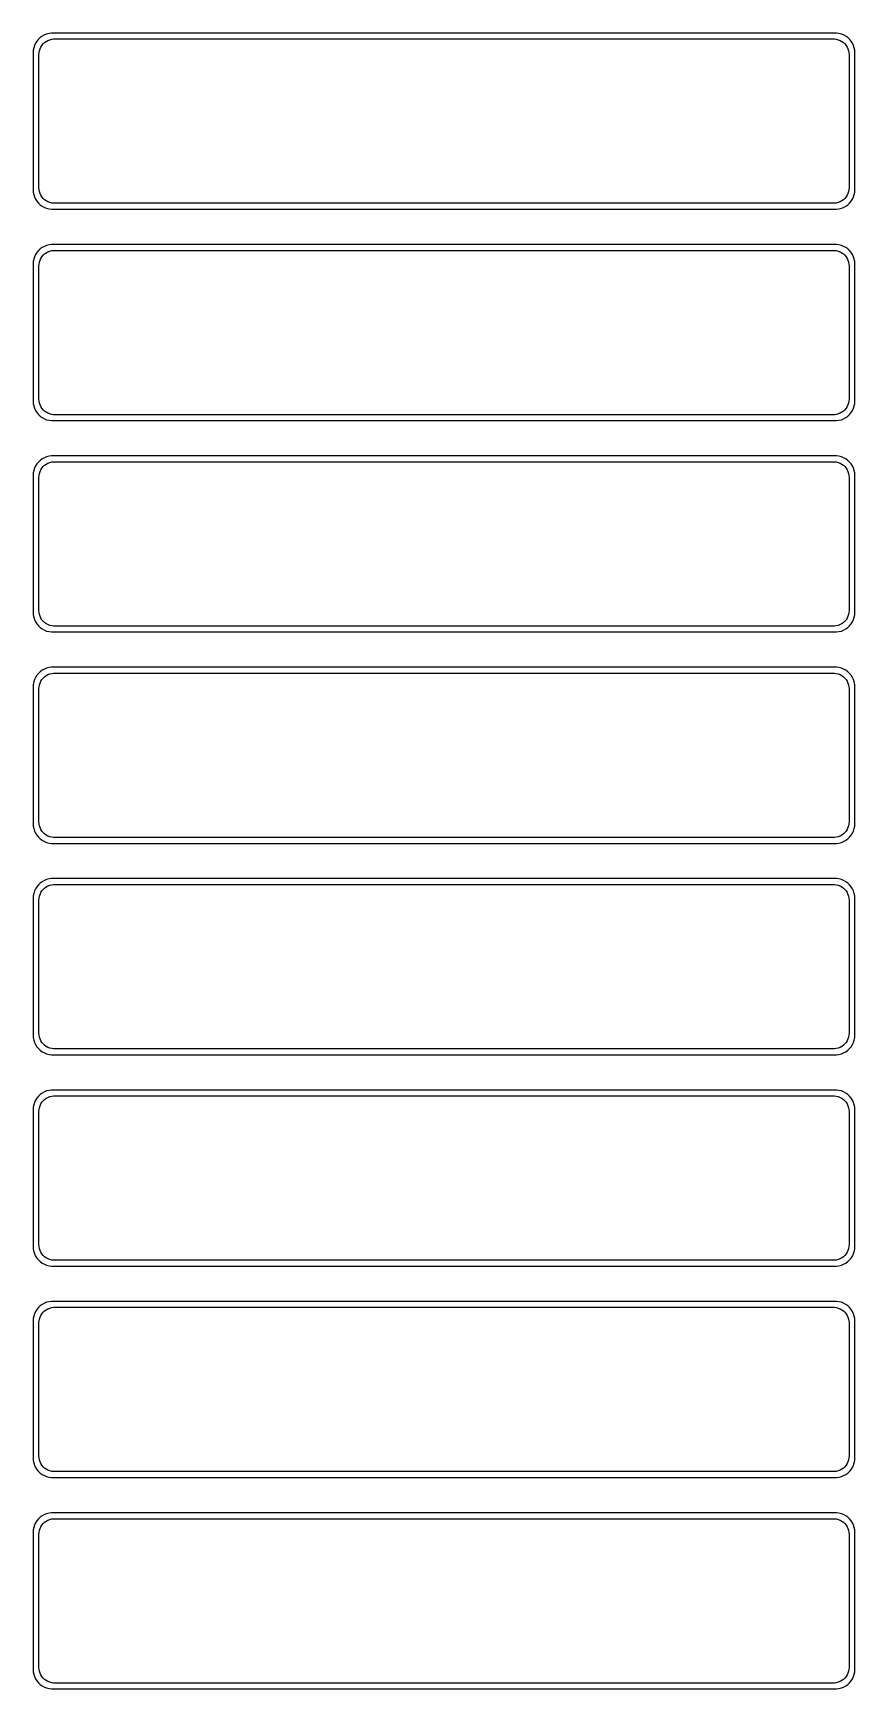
# Model space of a CAD drawing. Header units: metres. Extents: x -105 to 105, y 788 to 1588.
# Drawn here: x -105 to 105, y 1165.5 to 1588.5 of the extents above; entities that cross this region are included whole.
import ezdxf

# ---------------------------------------------------------------- set-up
doc = ezdxf.new("R2010")
doc.units = ezdxf.units.M

msp = doc.modelspace()

# ---------------------------------------------------------------- linework, layer by layer
for p, q in [((-104.045, 1586.44), (-104.382, 1585.91)), ((-103.645, 1586.92), (-104.045, 1586.44)), ((-103.187, 1587.35), (-103.645, 1586.92)), ((-102.679, 1587.72), (-103.187, 1587.35)), ((-102.129, 1588.02), (-102.679, 1587.72)), ((-101.545, 1588.26), (-102.129, 1588.02)), ((-102.05, 1586.08), (-101.643, 1586.38)), ((-101.643, 1586.38), (-101.203, 1586.62)), ((-100.937, 1588.41), (-101.545, 1588.26)), ((-101.203, 1586.62), (-100.736, 1586.8)), ((-100.314, 1588.49), (-100.937, 1588.41)), ((-100.736, 1586.8), (-100.25, 1586.93)), ((100.314, 1588.49), (-100.314, 1588.49)), ((-100.25, 1586.93), (-99.7512, 1586.99)), ((-99.7512, 1586.99), (99.7512, 1586.99)), ((99.7512, 1586.99), (100.25, 1586.93)), ((100.25, 1586.93), (100.736, 1586.8)), ((100.937, 1588.41), (100.314, 1588.49)), ((100.736, 1586.8), (101.203, 1586.62)), ((101.545, 1588.26), (100.937, 1588.41)), ((101.203, 1586.62), (101.643, 1586.38)), ((102.129, 1588.02), (101.545, 1588.26)), ((101.643, 1586.38), (102.05, 1586.08)), ((102.679, 1587.72), (102.129, 1588.02)), ((103.187, 1587.35), (102.679, 1587.72)), ((103.645, 1586.92), (103.187, 1587.35)), ((104.045, 1586.44), (103.645, 1586.92)), ((104.382, 1585.91), (104.045, 1586.44)), ((-104.961, 1584.13), (-105, 1583.5)), ((-105, 1583.5), (-105, 1548.5)), ((-104.843, 1584.74), (-104.961, 1584.13)), ((-104.649, 1585.34), (-104.843, 1584.74)), ((-104.382, 1585.91), (-104.649, 1585.34)), ((-103.5, 1583), (-103.468, 1583.5)), ((-103.5, 1549), (-103.5, 1583)), ((-103.468, 1583.5), (-103.374, 1583.99)), ((-103.374, 1583.99), (-103.219, 1584.47)), ((-103.219, 1584.47), (-103.005, 1584.93)), ((-103.005, 1584.93), (-102.736, 1585.35)), ((-102.736, 1585.35), (-102.416, 1585.74)), ((-102.416, 1585.74), (-102.05, 1586.08)), ((102.05, 1586.08), (102.416, 1585.74)), ((102.416, 1585.74), (102.736, 1585.35)), ((102.736, 1585.35), (103.005, 1584.93)), ((103.005, 1584.93), (103.219, 1584.47)), ((103.219, 1584.47), (103.374, 1583.99)), ((103.374, 1583.99), (103.468, 1583.5)), ((103.468, 1583.5), (103.5, 1583)), ((103.5, 1583), (103.5, 1549)), ((104.649, 1585.34), (104.382, 1585.91)), ((104.843, 1584.74), (104.649, 1585.34)), ((104.961, 1584.13), (104.843, 1584.74)), ((105, 1583.5), (104.961, 1584.13)), ((105, 1548.5), (105, 1583.5)), ((-105, 1548.5), (-104.961, 1547.87)), ((-103.468, 1548.5), (-103.5, 1549)), ((-103.374, 1548.01), (-103.468, 1548.5)), ((103.468, 1548.5), (103.374, 1548.01)), ((103.5, 1549), (103.468, 1548.5)), ((104.961, 1547.87), (105, 1548.5)), ((-104.961, 1547.87), (-104.843, 1547.26)), ((-104.843, 1547.26), (-104.649, 1546.66)), ((-104.649, 1546.66), (-104.382, 1546.09)), ((-104.382, 1546.09), (-104.045, 1545.56)), ((-104.045, 1545.56), (-103.645, 1545.08)), ((-103.645, 1545.08), (-103.187, 1544.65)), ((-103.219, 1547.53), (-103.374, 1548.01)), ((-103.005, 1547.07), (-103.219, 1547.53)), ((-103.187, 1544.65), (-102.679, 1544.28)), ((-102.736, 1546.65), (-103.005, 1547.07)), ((-102.416, 1546.26), (-102.736, 1546.65)), ((-102.679, 1544.28), (-102.129, 1543.98)), ((-102.05, 1545.92), (-102.416, 1546.26)), ((-102.129, 1543.98), (-101.545, 1543.74)), ((-101.643, 1545.62), (-102.05, 1545.92)), ((-101.203, 1545.38), (-101.643, 1545.62)), ((-100.736, 1545.2), (-101.203, 1545.38)), ((-100.25, 1545.07), (-100.736, 1545.2)), ((-99.7512, 1545.01), (-100.25, 1545.07)), ((99.7512, 1545.01), (-99.7512, 1545.01)), ((100.25, 1545.07), (99.7512, 1545.01)), ((100.736, 1545.2), (100.25, 1545.07)), ((101.203, 1545.38), (100.736, 1545.2)), ((101.643, 1545.62), (101.203, 1545.38)), ((101.545, 1543.74), (102.129, 1543.98)), ((102.05, 1545.92), (101.643, 1545.62)), ((102.416, 1546.26), (102.05, 1545.92)), ((102.129, 1543.98), (102.679, 1544.28)), ((102.736, 1546.65), (102.416, 1546.26)), ((102.679, 1544.28), (103.187, 1544.65)), ((103.005, 1547.07), (102.736, 1546.65)), ((103.219, 1547.53), (103.005, 1547.07)), ((103.187, 1544.65), (103.645, 1545.08)), ((103.374, 1548.01), (103.219, 1547.53)), ((103.645, 1545.08), (104.045, 1545.56)), ((104.045, 1545.56), (104.382, 1546.09)), ((104.382, 1546.09), (104.649, 1546.66)), ((104.649, 1546.66), (104.843, 1547.26)), ((104.843, 1547.26), (104.961, 1547.87)), ((-101.545, 1543.74), (-100.937, 1543.59)), ((-100.937, 1543.59), (-100.314, 1543.51)), ((-100.314, 1543.51), (100.314, 1543.51)), ((100.314, 1543.51), (100.937, 1543.59)), ((100.937, 1543.59), (101.545, 1543.74)), ((-104.649, 1531.34), (-104.843, 1530.74)), ((-104.382, 1531.91), (-104.649, 1531.34)), ((-104.045, 1532.44), (-104.382, 1531.91)), ((-103.645, 1532.92), (-104.045, 1532.44)), ((-103.187, 1533.35), (-103.645, 1532.92)), ((-102.679, 1533.72), (-103.187, 1533.35)), ((-103.005, 1530.93), (-102.736, 1531.35)), ((-102.736, 1531.35), (-102.416, 1531.74)), ((-102.129, 1534.02), (-102.679, 1533.72)), ((-102.416, 1531.74), (-102.05, 1532.08)), ((-101.545, 1534.26), (-102.129, 1534.02)), ((-102.05, 1532.08), (-101.643, 1532.38)), ((-101.643, 1532.38), (-101.203, 1532.62)), ((-100.937, 1534.41), (-101.545, 1534.26)), ((-101.203, 1532.62), (-100.736, 1532.8)), ((-100.314, 1534.49), (-100.937, 1534.41)), ((-100.736, 1532.8), (-100.25, 1532.93)), ((100.314, 1534.49), (-100.314, 1534.49)), ((-100.25, 1532.93), (-99.7512, 1532.99)), ((-99.7512, 1532.99), (99.7512, 1532.99)), ((99.7512, 1532.99), (100.25, 1532.93)), ((100.25, 1532.93), (100.736, 1532.8)), ((100.937, 1534.41), (100.314, 1534.49)), ((100.736, 1532.8), (101.203, 1532.62)), ((101.545, 1534.26), (100.937, 1534.41)), ((101.203, 1532.62), (101.643, 1532.38)), ((102.129, 1534.02), (101.545, 1534.26)), ((101.643, 1532.38), (102.05, 1532.08)), ((102.05, 1532.08), (102.416, 1531.74)), ((102.679, 1533.72), (102.129, 1534.02)), ((102.416, 1531.74), (102.736, 1531.35)), ((103.187, 1533.35), (102.679, 1533.72)), ((102.736, 1531.35), (103.005, 1530.93)), ((103.645, 1532.92), (103.187, 1533.35)), ((104.045, 1532.44), (103.645, 1532.92)), ((104.382, 1531.91), (104.045, 1532.44)), ((104.649, 1531.34), (104.382, 1531.91)), ((104.843, 1530.74), (104.649, 1531.34)), ((-104.961, 1530.13), (-105, 1529.5)), ((-105, 1529.5), (-105, 1494.5)), ((-104.843, 1530.74), (-104.961, 1530.13)), ((-103.5, 1529), (-103.468, 1529.5)), ((-103.5, 1495), (-103.5, 1529)), ((-103.468, 1529.5), (-103.374, 1529.99)), ((-103.374, 1529.99), (-103.219, 1530.47)), ((-103.219, 1530.47), (-103.005, 1530.93)), ((103.005, 1530.93), (103.219, 1530.47)), ((103.219, 1530.47), (103.374, 1529.99)), ((103.374, 1529.99), (103.468, 1529.5)), ((103.468, 1529.5), (103.5, 1529)), ((103.5, 1529), (103.5, 1495)), ((104.961, 1530.13), (104.843, 1530.74)), ((105, 1529.5), (104.961, 1530.13)), ((105, 1494.5), (105, 1529.5)), ((-105, 1494.5), (-104.961, 1493.87)), ((-104.961, 1493.87), (-104.843, 1493.26)), ((-104.843, 1493.26), (-104.649, 1492.66)), ((-103.468, 1494.5), (-103.5, 1495)), ((-103.374, 1494.01), (-103.468, 1494.5)), ((-103.219, 1493.53), (-103.374, 1494.01)), ((-103.005, 1493.07), (-103.219, 1493.53)), ((103.219, 1493.53), (103.005, 1493.07)), ((103.374, 1494.01), (103.219, 1493.53)), ((103.468, 1494.5), (103.374, 1494.01)), ((103.5, 1495), (103.468, 1494.5)), ((104.649, 1492.66), (104.843, 1493.26)), ((104.843, 1493.26), (104.961, 1493.87)), ((104.961, 1493.87), (105, 1494.5)), ((-104.649, 1492.66), (-104.382, 1492.09)), ((-104.382, 1492.09), (-104.045, 1491.56)), ((-104.045, 1491.56), (-103.645, 1491.08)), ((-103.645, 1491.08), (-103.187, 1490.65)), ((-103.187, 1490.65), (-102.679, 1490.28)), ((-102.736, 1492.65), (-103.005, 1493.07)), ((-102.416, 1492.26), (-102.736, 1492.65)), ((-102.679, 1490.28), (-102.129, 1489.98)), ((-102.05, 1491.92), (-102.416, 1492.26)), ((-102.129, 1489.98), (-101.545, 1489.74)), ((-101.643, 1491.62), (-102.05, 1491.92)), ((-101.203, 1491.38), (-101.643, 1491.62)), ((-101.545, 1489.74), (-100.937, 1489.59)), ((-100.736, 1491.2), (-101.203, 1491.38)), ((-100.937, 1489.59), (-100.314, 1489.51)), ((-100.25, 1491.07), (-100.736, 1491.2)), ((-100.314, 1489.51), (100.314, 1489.51)), ((-99.7512, 1491.01), (-100.25, 1491.07)), ((99.7512, 1491.01), (-99.7512, 1491.01)), ((100.25, 1491.07), (99.7512, 1491.01)), ((100.736, 1491.2), (100.25, 1491.07)), ((100.314, 1489.51), (100.937, 1489.59)), ((101.203, 1491.38), (100.736, 1491.2)), ((100.937, 1489.59), (101.545, 1489.74)), ((101.643, 1491.62), (101.203, 1491.38)), ((101.545, 1489.74), (102.129, 1489.98)), ((102.05, 1491.92), (101.643, 1491.62)), ((102.416, 1492.26), (102.05, 1491.92)), ((102.129, 1489.98), (102.679, 1490.28)), ((102.736, 1492.65), (102.416, 1492.26)), ((102.679, 1490.28), (103.187, 1490.65)), ((103.005, 1493.07), (102.736, 1492.65)), ((103.187, 1490.65), (103.645, 1491.08)), ((103.645, 1491.08), (104.045, 1491.56)), ((104.045, 1491.56), (104.382, 1492.09)), ((104.382, 1492.09), (104.649, 1492.66)), ((-100.314, 1480.49), (-100.937, 1480.41)), ((100.314, 1480.49), (-100.314, 1480.49)), ((100.937, 1480.41), (100.314, 1480.49)), ((-104.843, 1476.74), (-104.961, 1476.13)), ((-104.649, 1477.34), (-104.843, 1476.74)), ((-104.382, 1477.91), (-104.649, 1477.34)), ((-104.045, 1478.44), (-104.382, 1477.91)), ((-103.645, 1478.92), (-104.045, 1478.44)), ((-103.187, 1479.35), (-103.645, 1478.92)), ((-103.374, 1475.99), (-103.219, 1476.47)), ((-103.219, 1476.47), (-103.005, 1476.93)), ((-102.679, 1479.72), (-103.187, 1479.35)), ((-103.005, 1476.93), (-102.736, 1477.35)), ((-102.736, 1477.35), (-102.416, 1477.74)), ((-102.129, 1480.02), (-102.679, 1479.72)), ((-102.416, 1477.74), (-102.05, 1478.08)), ((-101.545, 1480.26), (-102.129, 1480.02)), ((-102.05, 1478.08), (-101.643, 1478.38)), ((-101.643, 1478.38), (-101.203, 1478.62)), ((-100.937, 1480.41), (-101.545, 1480.26)), ((-101.203, 1478.62), (-100.736, 1478.8)), ((-100.736, 1478.8), (-100.25, 1478.93)), ((-100.25, 1478.93), (-99.7512, 1478.99)), ((-99.7512, 1478.99), (99.7512, 1478.99)), ((99.7512, 1478.99), (100.25, 1478.93)), ((100.25, 1478.93), (100.736, 1478.8)), ((100.736, 1478.8), (101.203, 1478.62)), ((101.545, 1480.26), (100.937, 1480.41)), ((101.203, 1478.62), (101.643, 1478.38)), ((102.129, 1480.02), (101.545, 1480.26)), ((101.643, 1478.38), (102.05, 1478.08)), ((102.05, 1478.08), (102.416, 1477.74)), ((102.679, 1479.72), (102.129, 1480.02)), ((102.416, 1477.74), (102.736, 1477.35)), ((103.187, 1479.35), (102.679, 1479.72)), ((102.736, 1477.35), (103.005, 1476.93)), ((103.005, 1476.93), (103.219, 1476.47)), ((103.645, 1478.92), (103.187, 1479.35)), ((103.219, 1476.47), (103.374, 1475.99)), ((104.045, 1478.44), (103.645, 1478.92)), ((104.382, 1477.91), (104.045, 1478.44)), ((104.649, 1477.34), (104.382, 1477.91)), ((104.843, 1476.74), (104.649, 1477.34)), ((104.961, 1476.13), (104.843, 1476.74)), ((-104.961, 1476.13), (-105, 1475.5)), ((-105, 1475.5), (-105, 1440.5)), ((-103.5, 1475), (-103.468, 1475.5)), ((-103.5, 1441), (-103.5, 1475)), ((-103.468, 1475.5), (-103.374, 1475.99)), ((103.374, 1475.99), (103.468, 1475.5)), ((103.468, 1475.5), (103.5, 1475)), ((103.5, 1475), (103.5, 1441)), ((105, 1475.5), (104.961, 1476.13)), ((105, 1440.5), (105, 1475.5)), ((-105, 1440.5), (-104.961, 1439.87)), ((-104.961, 1439.87), (-104.843, 1439.26)), ((-104.843, 1439.26), (-104.649, 1438.66)), ((-104.649, 1438.66), (-104.382, 1438.09)), ((-103.468, 1440.5), (-103.5, 1441)), ((-103.374, 1440.01), (-103.468, 1440.5)), ((-103.219, 1439.53), (-103.374, 1440.01)), ((-103.005, 1439.07), (-103.219, 1439.53)), ((-102.736, 1438.65), (-103.005, 1439.07)), ((-102.416, 1438.26), (-102.736, 1438.65)), ((-102.05, 1437.92), (-102.416, 1438.26)), ((102.416, 1438.26), (102.05, 1437.92)), ((102.736, 1438.65), (102.416, 1438.26)), ((103.005, 1439.07), (102.736, 1438.65)), ((103.219, 1439.53), (103.005, 1439.07)), ((103.374, 1440.01), (103.219, 1439.53)), ((103.468, 1440.5), (103.374, 1440.01)), ((103.5, 1441), (103.468, 1440.5)), ((104.382, 1438.09), (104.649, 1438.66)), ((104.649, 1438.66), (104.843, 1439.26)), ((104.843, 1439.26), (104.961, 1439.87)), ((104.961, 1439.87), (105, 1440.5)), ((-104.382, 1438.09), (-104.045, 1437.56)), ((-104.045, 1437.56), (-103.645, 1437.08)), ((-103.645, 1437.08), (-103.187, 1436.65)), ((-103.187, 1436.65), (-102.679, 1436.28)), ((-102.679, 1436.28), (-102.129, 1435.98)), ((-102.129, 1435.98), (-101.545, 1435.74)), ((-101.643, 1437.62), (-102.05, 1437.92)), ((-101.203, 1437.38), (-101.643, 1437.62)), ((-101.545, 1435.74), (-100.937, 1435.59)), ((-100.736, 1437.2), (-101.203, 1437.38)), ((-100.937, 1435.59), (-100.314, 1435.51)), ((-100.25, 1437.07), (-100.736, 1437.2)), ((-100.314, 1435.51), (100.314, 1435.51)), ((-99.7512, 1437.01), (-100.25, 1437.07)), ((99.7512, 1437.01), (-99.7512, 1437.01)), ((100.25, 1437.07), (99.7512, 1437.01)), ((100.736, 1437.2), (100.25, 1437.07)), ((100.314, 1435.51), (100.937, 1435.59)), ((101.203, 1437.38), (100.736, 1437.2)), ((100.937, 1435.59), (101.545, 1435.74)), ((101.643, 1437.62), (101.203, 1437.38)), ((101.545, 1435.74), (102.129, 1435.98)), ((102.05, 1437.92), (101.643, 1437.62)), ((102.129, 1435.98), (102.679, 1436.28)), ((102.679, 1436.28), (103.187, 1436.65)), ((103.187, 1436.65), (103.645, 1437.08)), ((103.645, 1437.08), (104.045, 1437.56)), ((104.045, 1437.56), (104.382, 1438.09)), ((-102.679, 1425.72), (-103.187, 1425.35)), ((-102.129, 1426.02), (-102.679, 1425.72)), ((-101.545, 1426.26), (-102.129, 1426.02)), ((-100.937, 1426.41), (-101.545, 1426.26)), ((-100.314, 1426.49), (-100.937, 1426.41)), ((100.314, 1426.49), (-100.314, 1426.49)), ((100.937, 1426.41), (100.314, 1426.49)), ((101.545, 1426.26), (100.937, 1426.41)), ((102.129, 1426.02), (101.545, 1426.26)), ((102.679, 1425.72), (102.129, 1426.02)), ((103.187, 1425.35), (102.679, 1425.72)), ((-104.961, 1422.13), (-105, 1421.5)), ((-105, 1421.5), (-105, 1386.5)), ((-104.843, 1422.74), (-104.961, 1422.13)), ((-104.649, 1423.34), (-104.843, 1422.74)), ((-104.382, 1423.91), (-104.649, 1423.34)), ((-104.045, 1424.44), (-104.382, 1423.91)), ((-103.645, 1424.92), (-104.045, 1424.44)), ((-103.187, 1425.35), (-103.645, 1424.92)), ((-103.5, 1421), (-103.468, 1421.5)), ((-103.468, 1421.5), (-103.374, 1421.99)), ((-103.374, 1421.99), (-103.219, 1422.47)), ((-103.219, 1422.47), (-103.005, 1422.93)), ((-103.005, 1422.93), (-102.736, 1423.35)), ((-102.736, 1423.35), (-102.416, 1423.74)), ((-102.416, 1423.74), (-102.05, 1424.08)), ((-102.05, 1424.08), (-101.643, 1424.38)), ((-101.643, 1424.38), (-101.203, 1424.62)), ((-101.203, 1424.62), (-100.736, 1424.8)), ((-100.736, 1424.8), (-100.25, 1424.93)), ((-100.25, 1424.93), (-99.7512, 1424.99)), ((-99.7512, 1424.99), (99.7512, 1424.99)), ((99.7512, 1424.99), (100.25, 1424.93)), ((100.25, 1424.93), (100.736, 1424.8)), ((100.736, 1424.8), (101.203, 1424.62)), ((101.203, 1424.62), (101.643, 1424.38)), ((101.643, 1424.38), (102.05, 1424.08)), ((102.05, 1424.08), (102.416, 1423.74)), ((102.416, 1423.74), (102.736, 1423.35)), ((102.736, 1423.35), (103.005, 1422.93)), ((103.005, 1422.93), (103.219, 1422.47)), ((103.645, 1424.92), (103.187, 1425.35)), ((103.219, 1422.47), (103.374, 1421.99)), ((103.374, 1421.99), (103.468, 1421.5)), ((103.468, 1421.5), (103.5, 1421)), ((104.045, 1424.44), (103.645, 1424.92)), ((104.382, 1423.91), (104.045, 1424.44)), ((104.649, 1423.34), (104.382, 1423.91)), ((104.843, 1422.74), (104.649, 1423.34)), ((104.961, 1422.13), (104.843, 1422.74)), ((105, 1421.5), (104.961, 1422.13)), ((105, 1386.5), (105, 1421.5)), ((-103.5, 1387), (-103.5, 1421)), ((103.5, 1421), (103.5, 1387)), ((-105, 1386.5), (-104.961, 1385.87)), ((-104.961, 1385.87), (-104.843, 1385.26)), ((-104.843, 1385.26), (-104.649, 1384.66)), ((-104.649, 1384.66), (-104.382, 1384.09)), ((-104.382, 1384.09), (-104.045, 1383.56)), ((-104.045, 1383.56), (-103.645, 1383.08)), ((-103.468, 1386.5), (-103.5, 1387)), ((-103.374, 1386.01), (-103.468, 1386.5)), ((-103.219, 1385.53), (-103.374, 1386.01)), ((-103.005, 1385.07), (-103.219, 1385.53)), ((-102.736, 1384.65), (-103.005, 1385.07)), ((-102.416, 1384.26), (-102.736, 1384.65)), ((-102.05, 1383.92), (-102.416, 1384.26)), ((-101.643, 1383.62), (-102.05, 1383.92)), ((-101.203, 1383.38), (-101.643, 1383.62)), ((-100.736, 1383.2), (-101.203, 1383.38)), ((-100.25, 1383.07), (-100.736, 1383.2)), ((100.736, 1383.2), (100.25, 1383.07)), ((101.203, 1383.38), (100.736, 1383.2)), ((101.643, 1383.62), (101.203, 1383.38)), ((102.05, 1383.92), (101.643, 1383.62)), ((102.416, 1384.26), (102.05, 1383.92)), ((102.736, 1384.65), (102.416, 1384.26)), ((103.005, 1385.07), (102.736, 1384.65)), ((103.219, 1385.53), (103.005, 1385.07)), ((103.374, 1386.01), (103.219, 1385.53)), ((103.468, 1386.5), (103.374, 1386.01)), ((103.5, 1387), (103.468, 1386.5)), ((103.645, 1383.08), (104.045, 1383.56)), ((104.045, 1383.56), (104.382, 1384.09)), ((104.382, 1384.09), (104.649, 1384.66)), ((104.649, 1384.66), (104.843, 1385.26)), ((104.843, 1385.26), (104.961, 1385.87)), ((104.961, 1385.87), (105, 1386.5)), ((-103.645, 1383.08), (-103.187, 1382.65)), ((-103.187, 1382.65), (-102.679, 1382.28)), ((-102.679, 1382.28), (-102.129, 1381.98)), ((-102.129, 1381.98), (-101.545, 1381.74)), ((-101.545, 1381.74), (-100.937, 1381.59)), ((-100.937, 1381.59), (-100.314, 1381.51)), ((-100.314, 1381.51), (100.314, 1381.51)), ((-99.7512, 1383.01), (-100.25, 1383.07)), ((99.7512, 1383.01), (-99.7512, 1383.01)), ((100.25, 1383.07), (99.7512, 1383.01)), ((100.314, 1381.51), (100.937, 1381.59)), ((100.937, 1381.59), (101.545, 1381.74)), ((101.545, 1381.74), (102.129, 1381.98)), ((102.129, 1381.98), (102.679, 1382.28)), ((102.679, 1382.28), (103.187, 1382.65)), ((103.187, 1382.65), (103.645, 1383.08)), ((-103.645, 1370.92), (-104.045, 1370.44)), ((-103.187, 1371.35), (-103.645, 1370.92)), ((-102.679, 1371.72), (-103.187, 1371.35)), ((-102.129, 1372.02), (-102.679, 1371.72)), ((-101.545, 1372.26), (-102.129, 1372.02)), ((-101.643, 1370.38), (-101.203, 1370.62)), ((-100.937, 1372.41), (-101.545, 1372.26)), ((-101.203, 1370.62), (-100.736, 1370.8)), ((-100.314, 1372.49), (-100.937, 1372.41)), ((-100.736, 1370.8), (-100.25, 1370.93)), ((100.314, 1372.49), (-100.314, 1372.49)), ((-100.25, 1370.93), (-99.7512, 1370.99)), ((-99.7512, 1370.99), (99.7512, 1370.99)), ((99.7512, 1370.99), (100.25, 1370.93)), ((100.25, 1370.93), (100.736, 1370.8)), ((100.937, 1372.41), (100.314, 1372.49)), ((100.736, 1370.8), (101.203, 1370.62)), ((101.545, 1372.26), (100.937, 1372.41)), ((101.203, 1370.62), (101.643, 1370.38)), ((102.129, 1372.02), (101.545, 1372.26)), ((102.679, 1371.72), (102.129, 1372.02)), ((103.187, 1371.35), (102.679, 1371.72)), ((103.645, 1370.92), (103.187, 1371.35)), ((104.045, 1370.44), (103.645, 1370.92)), ((-104.961, 1368.13), (-105, 1367.5)), ((-105, 1367.5), (-105, 1332.5)), ((-104.843, 1368.74), (-104.961, 1368.13)), ((-104.649, 1369.34), (-104.843, 1368.74)), ((-104.382, 1369.91), (-104.649, 1369.34)), ((-104.045, 1370.44), (-104.382, 1369.91)), ((-103.5, 1367), (-103.468, 1367.5)), ((-103.5, 1333), (-103.5, 1367)), ((-103.468, 1367.5), (-103.374, 1367.99)), ((-103.374, 1367.99), (-103.219, 1368.47)), ((-103.219, 1368.47), (-103.005, 1368.93)), ((-103.005, 1368.93), (-102.736, 1369.35)), ((-102.736, 1369.35), (-102.416, 1369.74)), ((-102.416, 1369.74), (-102.05, 1370.08)), ((-102.05, 1370.08), (-101.643, 1370.38)), ((101.643, 1370.38), (102.05, 1370.08)), ((102.05, 1370.08), (102.416, 1369.74)), ((102.416, 1369.74), (102.736, 1369.35)), ((102.736, 1369.35), (103.005, 1368.93)), ((103.005, 1368.93), (103.219, 1368.47)), ((103.219, 1368.47), (103.374, 1367.99)), ((103.374, 1367.99), (103.468, 1367.5)), ((103.468, 1367.5), (103.5, 1367)), ((103.5, 1367), (103.5, 1333)), ((104.382, 1369.91), (104.045, 1370.44)), ((104.649, 1369.34), (104.382, 1369.91)), ((104.843, 1368.74), (104.649, 1369.34)), ((104.961, 1368.13), (104.843, 1368.74)), ((105, 1367.5), (104.961, 1368.13)), ((105, 1332.5), (105, 1367.5)), ((-105, 1332.5), (-104.961, 1331.87)), ((-103.468, 1332.5), (-103.5, 1333)), ((-103.374, 1332.01), (-103.468, 1332.5)), ((103.468, 1332.5), (103.374, 1332.01)), ((103.5, 1333), (103.468, 1332.5)), ((104.961, 1331.87), (105, 1332.5)), ((-104.961, 1331.87), (-104.843, 1331.26)), ((-104.843, 1331.26), (-104.649, 1330.66)), ((-104.649, 1330.66), (-104.382, 1330.09)), ((-104.382, 1330.09), (-104.045, 1329.56)), ((-104.045, 1329.56), (-103.645, 1329.08)), ((-103.645, 1329.08), (-103.187, 1328.65)), ((-103.219, 1331.53), (-103.374, 1332.01)), ((-103.005, 1331.07), (-103.219, 1331.53)), ((-103.187, 1328.65), (-102.679, 1328.28)), ((-102.736, 1330.65), (-103.005, 1331.07)), ((-102.416, 1330.26), (-102.736, 1330.65)), ((-102.679, 1328.28), (-102.129, 1327.98)), ((-102.05, 1329.92), (-102.416, 1330.26)), ((-101.643, 1329.62), (-102.05, 1329.92)), ((-101.203, 1329.38), (-101.643, 1329.62)), ((-100.736, 1329.2), (-101.203, 1329.38)), ((-100.25, 1329.07), (-100.736, 1329.2)), ((-99.7512, 1329.01), (-100.25, 1329.07)), ((99.7512, 1329.01), (-99.7512, 1329.01)), ((100.25, 1329.07), (99.7512, 1329.01)), ((100.736, 1329.2), (100.25, 1329.07)), ((101.203, 1329.38), (100.736, 1329.2)), ((101.643, 1329.62), (101.203, 1329.38)), ((102.05, 1329.92), (101.643, 1329.62)), ((102.416, 1330.26), (102.05, 1329.92)), ((102.129, 1327.98), (102.679, 1328.28)), ((102.736, 1330.65), (102.416, 1330.26)), ((102.679, 1328.28), (103.187, 1328.65)), ((103.005, 1331.07), (102.736, 1330.65)), ((103.219, 1331.53), (103.005, 1331.07)), ((103.187, 1328.65), (103.645, 1329.08)), ((103.374, 1332.01), (103.219, 1331.53)), ((103.645, 1329.08), (104.045, 1329.56)), ((104.045, 1329.56), (104.382, 1330.09)), ((104.382, 1330.09), (104.649, 1330.66)), ((104.649, 1330.66), (104.843, 1331.26)), ((104.843, 1331.26), (104.961, 1331.87)), ((-102.129, 1327.98), (-101.545, 1327.74)), ((-101.545, 1327.74), (-100.937, 1327.59)), ((-100.937, 1327.59), (-100.314, 1327.51)), ((-100.314, 1327.51), (100.314, 1327.51)), ((100.314, 1327.51), (100.937, 1327.59)), ((100.937, 1327.59), (101.545, 1327.74)), ((101.545, 1327.74), (102.129, 1327.98)), ((-104.382, 1315.91), (-104.649, 1315.34)), ((-104.045, 1316.44), (-104.382, 1315.91)), ((-103.645, 1316.92), (-104.045, 1316.44)), ((-103.187, 1317.35), (-103.645, 1316.92)), ((-102.679, 1317.72), (-103.187, 1317.35)), ((-102.736, 1315.35), (-102.416, 1315.74)), ((-102.129, 1318.02), (-102.679, 1317.72)), ((-102.416, 1315.74), (-102.05, 1316.08)), ((-101.545, 1318.26), (-102.129, 1318.02)), ((-102.05, 1316.08), (-101.643, 1316.38)), ((-101.643, 1316.38), (-101.203, 1316.62)), ((-100.937, 1318.41), (-101.545, 1318.26)), ((-101.203, 1316.62), (-100.736, 1316.8)), ((-100.314, 1318.49), (-100.937, 1318.41)), ((-100.736, 1316.8), (-100.25, 1316.93)), ((100.314, 1318.49), (-100.314, 1318.49)), ((-100.25, 1316.93), (-99.7512, 1316.99)), ((-99.7512, 1316.99), (99.7512, 1316.99)), ((99.7512, 1316.99), (100.25, 1316.93)), ((100.25, 1316.93), (100.736, 1316.8)), ((100.937, 1318.41), (100.314, 1318.49)), ((100.736, 1316.8), (101.203, 1316.62)), ((101.545, 1318.26), (100.937, 1318.41)), ((101.203, 1316.62), (101.643, 1316.38)), ((102.129, 1318.02), (101.545, 1318.26)), ((101.643, 1316.38), (102.05, 1316.08)), ((102.05, 1316.08), (102.416, 1315.74)), ((102.679, 1317.72), (102.129, 1318.02)), ((102.416, 1315.74), (102.736, 1315.35)), ((103.187, 1317.35), (102.679, 1317.72)), ((103.645, 1316.92), (103.187, 1317.35)), ((104.045, 1316.44), (103.645, 1316.92)), ((104.382, 1315.91), (104.045, 1316.44)), ((104.649, 1315.34), (104.382, 1315.91)), ((-104.961, 1314.13), (-105, 1313.5)), ((-105, 1313.5), (-105, 1278.5)), ((-104.843, 1314.74), (-104.961, 1314.13)), ((-104.649, 1315.34), (-104.843, 1314.74)), ((-103.5, 1313), (-103.468, 1313.5)), ((-103.5, 1279), (-103.5, 1313)), ((-103.468, 1313.5), (-103.374, 1313.99)), ((-103.374, 1313.99), (-103.219, 1314.47)), ((-103.219, 1314.47), (-103.005, 1314.93)), ((-103.005, 1314.93), (-102.736, 1315.35)), ((102.736, 1315.35), (103.005, 1314.93)), ((103.005, 1314.93), (103.219, 1314.47)), ((103.219, 1314.47), (103.374, 1313.99)), ((103.374, 1313.99), (103.468, 1313.5)), ((103.468, 1313.5), (103.5, 1313)), ((103.5, 1313), (103.5, 1279)), ((104.843, 1314.74), (104.649, 1315.34)), ((104.961, 1314.13), (104.843, 1314.74)), ((105, 1313.5), (104.961, 1314.13)), ((105, 1278.5), (105, 1313.5)), ((-105, 1278.5), (-104.961, 1277.87)), ((-104.961, 1277.87), (-104.843, 1277.26)), ((-103.468, 1278.5), (-103.5, 1279)), ((-103.374, 1278.01), (-103.468, 1278.5)), ((-103.219, 1277.53), (-103.374, 1278.01)), ((-103.005, 1277.07), (-103.219, 1277.53)), ((103.219, 1277.53), (103.005, 1277.07)), ((103.374, 1278.01), (103.219, 1277.53)), ((103.468, 1278.5), (103.374, 1278.01)), ((103.5, 1279), (103.468, 1278.5)), ((104.843, 1277.26), (104.961, 1277.87)), ((104.961, 1277.87), (105, 1278.5)), ((-104.843, 1277.26), (-104.649, 1276.66)), ((-104.649, 1276.66), (-104.382, 1276.09)), ((-104.382, 1276.09), (-104.045, 1275.56)), ((-104.045, 1275.56), (-103.645, 1275.08)), ((-103.645, 1275.08), (-103.187, 1274.65)), ((-103.187, 1274.65), (-102.679, 1274.28)), ((-102.736, 1276.65), (-103.005, 1277.07)), ((-102.416, 1276.26), (-102.736, 1276.65)), ((-102.679, 1274.28), (-102.129, 1273.98)), ((-102.05, 1275.92), (-102.416, 1276.26)), ((-102.129, 1273.98), (-101.545, 1273.74)), ((-101.643, 1275.62), (-102.05, 1275.92)), ((-101.203, 1275.38), (-101.643, 1275.62)), ((-101.545, 1273.74), (-100.937, 1273.59)), ((-100.736, 1275.2), (-101.203, 1275.38)), ((-100.937, 1273.59), (-100.314, 1273.51)), ((-100.25, 1275.07), (-100.736, 1275.2)), ((-100.314, 1273.51), (100.314, 1273.51)), ((-99.7512, 1275.01), (-100.25, 1275.07)), ((99.7512, 1275.01), (-99.7512, 1275.01)), ((100.25, 1275.07), (99.7512, 1275.01)), ((100.736, 1275.2), (100.25, 1275.07)), ((100.314, 1273.51), (100.937, 1273.59)), ((101.203, 1275.38), (100.736, 1275.2)), ((100.937, 1273.59), (101.545, 1273.74)), ((101.643, 1275.62), (101.203, 1275.38)), ((101.545, 1273.74), (102.129, 1273.98)), ((102.05, 1275.92), (101.643, 1275.62)), ((102.416, 1276.26), (102.05, 1275.92)), ((102.129, 1273.98), (102.679, 1274.28)), ((102.736, 1276.65), (102.416, 1276.26)), ((102.679, 1274.28), (103.187, 1274.65)), ((103.005, 1277.07), (102.736, 1276.65)), ((103.187, 1274.65), (103.645, 1275.08)), ((103.645, 1275.08), (104.045, 1275.56)), ((104.045, 1275.56), (104.382, 1276.09)), ((104.382, 1276.09), (104.649, 1276.66)), ((104.649, 1276.66), (104.843, 1277.26)), ((-104.843, 1260.74), (-104.961, 1260.13)), ((-104.649, 1261.34), (-104.843, 1260.74)), ((-104.382, 1261.91), (-104.649, 1261.34)), ((-104.045, 1262.44), (-104.382, 1261.91)), ((-103.645, 1262.92), (-104.045, 1262.44)), ((-103.187, 1263.35), (-103.645, 1262.92)), ((-103.219, 1260.47), (-103.005, 1260.93)), ((-102.679, 1263.72), (-103.187, 1263.35)), ((-103.005, 1260.93), (-102.736, 1261.35)), ((-102.736, 1261.35), (-102.416, 1261.74)), ((-102.129, 1264.02), (-102.679, 1263.72)), ((-102.416, 1261.74), (-102.05, 1262.08)), ((-101.545, 1264.26), (-102.129, 1264.02)), ((-102.05, 1262.08), (-101.643, 1262.38)), ((-101.643, 1262.38), (-101.203, 1262.62)), ((-100.937, 1264.41), (-101.545, 1264.26)), ((-101.203, 1262.62), (-100.736, 1262.8)), ((-100.314, 1264.49), (-100.937, 1264.41)), ((-100.736, 1262.8), (-100.25, 1262.93)), ((100.314, 1264.49), (-100.314, 1264.49)), ((-100.25, 1262.93), (-99.7512, 1262.99)), ((-99.7512, 1262.99), (99.7512, 1262.99)), ((99.7512, 1262.99), (100.25, 1262.93)), ((100.25, 1262.93), (100.736, 1262.8)), ((100.937, 1264.41), (100.314, 1264.49)), ((100.736, 1262.8), (101.203, 1262.62)), ((101.545, 1264.26), (100.937, 1264.41)), ((101.203, 1262.62), (101.643, 1262.38)), ((102.129, 1264.02), (101.545, 1264.26)), ((101.643, 1262.38), (102.05, 1262.08)), ((102.05, 1262.08), (102.416, 1261.74)), ((102.679, 1263.72), (102.129, 1264.02)), ((102.416, 1261.74), (102.736, 1261.35)), ((103.187, 1263.35), (102.679, 1263.72)), ((102.736, 1261.35), (103.005, 1260.93)), ((103.005, 1260.93), (103.219, 1260.47)), ((103.645, 1262.92), (103.187, 1263.35)), ((104.045, 1262.44), (103.645, 1262.92)), ((104.382, 1261.91), (104.045, 1262.44)), ((104.649, 1261.34), (104.382, 1261.91)), ((104.843, 1260.74), (104.649, 1261.34)), ((104.961, 1260.13), (104.843, 1260.74)), ((-104.961, 1260.13), (-105, 1259.5)), ((-105, 1259.5), (-105, 1224.5)), ((-103.5, 1259), (-103.468, 1259.5)), ((-103.5, 1225), (-103.5, 1259)), ((-103.468, 1259.5), (-103.374, 1259.99)), ((-103.374, 1259.99), (-103.219, 1260.47)), ((103.219, 1260.47), (103.374, 1259.99)), ((103.374, 1259.99), (103.468, 1259.5)), ((103.468, 1259.5), (103.5, 1259)), ((103.5, 1259), (103.5, 1225)), ((105, 1259.5), (104.961, 1260.13)), ((105, 1224.5), (105, 1259.5)), ((-105, 1224.5), (-104.961, 1223.87)), ((-104.961, 1223.87), (-104.843, 1223.26)), ((-104.843, 1223.26), (-104.649, 1222.66)), ((-104.649, 1222.66), (-104.382, 1222.09)), ((-103.468, 1224.5), (-103.5, 1225)), ((-103.374, 1224.01), (-103.468, 1224.5)), ((-103.219, 1223.53), (-103.374, 1224.01)), ((-103.005, 1223.07), (-103.219, 1223.53)), ((-102.736, 1222.65), (-103.005, 1223.07)), ((-102.416, 1222.26), (-102.736, 1222.65)), ((102.736, 1222.65), (102.416, 1222.26)), ((103.005, 1223.07), (102.736, 1222.65)), ((103.219, 1223.53), (103.005, 1223.07)), ((103.374, 1224.01), (103.219, 1223.53)), ((103.468, 1224.5), (103.374, 1224.01)), ((103.5, 1225), (103.468, 1224.5)), ((104.382, 1222.09), (104.649, 1222.66)), ((104.649, 1222.66), (104.843, 1223.26)), ((104.843, 1223.26), (104.961, 1223.87)), ((104.961, 1223.87), (105, 1224.5)), ((-104.382, 1222.09), (-104.045, 1221.56)), ((-104.045, 1221.56), (-103.645, 1221.08)), ((-103.645, 1221.08), (-103.187, 1220.65)), ((-103.187, 1220.65), (-102.679, 1220.28)), ((-102.679, 1220.28), (-102.129, 1219.98)), ((-102.05, 1221.92), (-102.416, 1222.26)), ((-102.129, 1219.98), (-101.545, 1219.74)), ((-101.643, 1221.62), (-102.05, 1221.92)), ((-101.203, 1221.38), (-101.643, 1221.62)), ((-101.545, 1219.74), (-100.937, 1219.59)), ((-100.736, 1221.2), (-101.203, 1221.38)), ((-100.937, 1219.59), (-100.314, 1219.51)), ((-100.25, 1221.07), (-100.736, 1221.2)), ((-100.314, 1219.51), (100.314, 1219.51)), ((-99.7512, 1221.01), (-100.25, 1221.07)), ((99.7512, 1221.01), (-99.7512, 1221.01)), ((100.25, 1221.07), (99.7512, 1221.01)), ((100.736, 1221.2), (100.25, 1221.07)), ((100.314, 1219.51), (100.937, 1219.59)), ((101.203, 1221.38), (100.736, 1221.2)), ((100.937, 1219.59), (101.545, 1219.74)), ((101.643, 1221.62), (101.203, 1221.38)), ((101.545, 1219.74), (102.129, 1219.98)), ((102.05, 1221.92), (101.643, 1221.62)), ((102.416, 1222.26), (102.05, 1221.92)), ((102.129, 1219.98), (102.679, 1220.28)), ((102.679, 1220.28), (103.187, 1220.65)), ((103.187, 1220.65), (103.645, 1221.08)), ((103.645, 1221.08), (104.045, 1221.56)), ((104.045, 1221.56), (104.382, 1222.09)), ((-102.129, 1210.02), (-102.679, 1209.72)), ((-101.545, 1210.26), (-102.129, 1210.02)), ((-100.937, 1210.41), (-101.545, 1210.26)), ((-100.314, 1210.49), (-100.937, 1210.41)), ((100.314, 1210.49), (-100.314, 1210.49)), ((100.937, 1210.41), (100.314, 1210.49)), ((101.545, 1210.26), (100.937, 1210.41)), ((102.129, 1210.02), (101.545, 1210.26)), ((102.679, 1209.72), (102.129, 1210.02)), ((-104.961, 1206.13), (-105, 1205.5)), ((-105, 1205.5), (-105, 1170.5)), ((-104.843, 1206.74), (-104.961, 1206.13)), ((-104.649, 1207.34), (-104.843, 1206.74)), ((-104.382, 1207.91), (-104.649, 1207.34)), ((-104.045, 1208.44), (-104.382, 1207.91)), ((-103.645, 1208.92), (-104.045, 1208.44)), ((-103.187, 1209.35), (-103.645, 1208.92)), ((-103.5, 1205), (-103.468, 1205.5)), ((-103.468, 1205.5), (-103.374, 1205.99)), ((-103.374, 1205.99), (-103.219, 1206.47)), ((-103.219, 1206.47), (-103.005, 1206.93)), ((-102.679, 1209.72), (-103.187, 1209.35)), ((-103.005, 1206.93), (-102.736, 1207.35)), ((-102.736, 1207.35), (-102.416, 1207.74)), ((-102.416, 1207.74), (-102.05, 1208.08)), ((-102.05, 1208.08), (-101.643, 1208.38)), ((-101.643, 1208.38), (-101.203, 1208.62)), ((-101.203, 1208.62), (-100.736, 1208.8)), ((-100.736, 1208.8), (-100.25, 1208.93)), ((-100.25, 1208.93), (-99.7512, 1208.99)), ((-99.7512, 1208.99), (99.7512, 1208.99)), ((99.7512, 1208.99), (100.25, 1208.93)), ((100.25, 1208.93), (100.736, 1208.8)), ((100.736, 1208.8), (101.203, 1208.62)), ((101.203, 1208.62), (101.643, 1208.38)), ((101.643, 1208.38), (102.05, 1208.08)), ((102.05, 1208.08), (102.416, 1207.74)), ((102.416, 1207.74), (102.736, 1207.35)), ((103.187, 1209.35), (102.679, 1209.72)), ((102.736, 1207.35), (103.005, 1206.93)), ((103.005, 1206.93), (103.219, 1206.47)), ((103.645, 1208.92), (103.187, 1209.35)), ((103.219, 1206.47), (103.374, 1205.99)), ((103.374, 1205.99), (103.468, 1205.5)), ((103.468, 1205.5), (103.5, 1205)), ((104.045, 1208.44), (103.645, 1208.92)), ((104.382, 1207.91), (104.045, 1208.44)), ((104.649, 1207.34), (104.382, 1207.91)), ((104.843, 1206.74), (104.649, 1207.34)), ((104.961, 1206.13), (104.843, 1206.74)), ((105, 1205.5), (104.961, 1206.13)), ((105, 1170.5), (105, 1205.5)), ((-103.5, 1171), (-103.5, 1205)), ((103.5, 1205), (103.5, 1171)), ((-105, 1170.5), (-104.961, 1169.87)), ((-104.961, 1169.87), (-104.843, 1169.26)), ((-104.843, 1169.26), (-104.649, 1168.66)), ((-104.649, 1168.66), (-104.382, 1168.09)), ((-104.382, 1168.09), (-104.045, 1167.56)), ((-104.045, 1167.56), (-103.645, 1167.08)), ((-103.468, 1170.5), (-103.5, 1171)), ((-103.374, 1170.01), (-103.468, 1170.5)), ((-103.219, 1169.53), (-103.374, 1170.01)), ((-103.005, 1169.07), (-103.219, 1169.53)), ((-102.736, 1168.65), (-103.005, 1169.07)), ((-102.416, 1168.26), (-102.736, 1168.65)), ((-102.05, 1167.92), (-102.416, 1168.26)), ((-101.643, 1167.62), (-102.05, 1167.92)), ((-101.203, 1167.38), (-101.643, 1167.62)), ((101.643, 1167.62), (101.203, 1167.38)), ((102.05, 1167.92), (101.643, 1167.62)), ((102.416, 1168.26), (102.05, 1167.92)), ((102.736, 1168.65), (102.416, 1168.26)), ((103.005, 1169.07), (102.736, 1168.65)), ((103.219, 1169.53), (103.005, 1169.07)), ((103.374, 1170.01), (103.219, 1169.53)), ((103.468, 1170.5), (103.374, 1170.01)), ((103.5, 1171), (103.468, 1170.5)), ((103.645, 1167.08), (104.045, 1167.56)), ((104.045, 1167.56), (104.382, 1168.09)), ((104.382, 1168.09), (104.649, 1168.66)), ((104.649, 1168.66), (104.843, 1169.26)), ((104.843, 1169.26), (104.961, 1169.87)), ((104.961, 1169.87), (105, 1170.5)), ((-103.645, 1167.08), (-103.187, 1166.65)), ((-103.187, 1166.65), (-102.679, 1166.28)), ((-102.679, 1166.28), (-102.129, 1165.98)), ((-102.129, 1165.98), (-101.545, 1165.74)), ((-101.545, 1165.74), (-100.937, 1165.59)), ((-100.736, 1167.2), (-101.203, 1167.38)), ((-100.937, 1165.59), (-100.314, 1165.51)), ((-100.25, 1167.07), (-100.736, 1167.2)), ((-100.314, 1165.51), (100.314, 1165.51)), ((-99.7512, 1167.01), (-100.25, 1167.07)), ((99.7512, 1167.01), (-99.7512, 1167.01)), ((100.25, 1167.07), (99.7512, 1167.01)), ((100.736, 1167.2), (100.25, 1167.07)), ((100.314, 1165.51), (100.937, 1165.59)), ((101.203, 1167.38), (100.736, 1167.2)), ((100.937, 1165.59), (101.545, 1165.74)), ((101.545, 1165.74), (102.129, 1165.98)), ((102.129, 1165.98), (102.679, 1166.28)), ((102.679, 1166.28), (103.187, 1166.65)), ((103.187, 1166.65), (103.645, 1167.08))]:
    msp.add_line(p, q)

doc.saveas('drawing.dxf')
